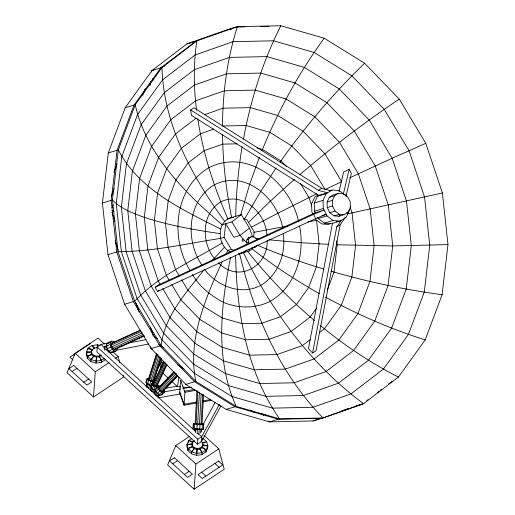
<?xml version="1.0" encoding="UTF-8"?>
<svg xmlns="http://www.w3.org/2000/svg" width="515" height="515" viewBox="0 0 515 515"><rect width="100%" height="100%" fill="white"/><g stroke="black" fill="none" stroke-linecap="round" stroke-linejoin="round"><path stroke-width="0.77" d="M235.716 216.641C236.16 193.241 238.245 169.866 242.114 146.775M194.728 423.427L193.357 423.523L193.106 428.68L196.936 429.156L203.483 429.233L203.728 424.083L202.324 423.832M193.106 428.68L193.357 423.523M194.516 428.924L194.786 423.967L193.376 423.723M194.754 430.958L194.87 428.422M201.964 424.019L195.14 423.781L196.923 390.737M195.591 432.722L195.809 428.712M196.073 423.903L197.863 391.033M196.936 429.156L197.2 424.199L194.786 423.967M197.4 428.905L197.142 433.675L198.97 433.772L199.234 429.001M197.618 424.927L199.395 392.314M199.492 424.231L201.14 394.001M199.711 429.304L199.981 424.347L203.753 424.283M200.599 432.993L200.818 428.982M201.03 424.978L202.691 394.509M201.545 432.124L201.719 428.918M201.938 424.914L203.599 394.445M202.112 429.33L202.382 424.379M203.728 424.083L203.483 429.233M105.343 359.682L101.301 362.373L96.009 363.062L90.897 361.575L87.338 358.311L86.275 354.14L86.411 352.144L88.136 348.185L92.185 345.494L97.47 344.799L100.393 345.649M87.338 358.311L87.473 356.316L86.411 352.144L91.445 351.526L92.346 349.46L94.457 348.056L97.219 347.689L97.47 344.799L97.219 347.915M88.046 349.511L88.136 348.185L92.346 349.46L92.275 350.451L88.136 348.185M91.747 353.979L91.445 351.526L91.934 354.7L93.794 356.406L96.46 357.185L99.221 356.824L101.339 355.421M90.897 361.575L91.033 359.586L93.859 355.414L96.53 356.187L99.292 355.826L100.876 354.771M96.009 363.062L96.53 356.187L96.144 361.073L91.033 359.586L87.473 356.316L91.998 353.708L93.859 355.414L93.794 356.406L91.033 359.586M108.272 342.971L101.159 344.342L97.213 346.956L96.878 351.938L197.496 444.207L201.436 441.587L221.07 405.672M101.301 362.373L101.436 360.378L99.292 355.826L99.221 356.824L101.436 360.378L104.326 358.459M184.035 405.234L184.924 392.282L180.604 380.064L179.722 393.016L184.035 405.234L196.614 403.013M191.644 438.529L188.754 440.447L187.029 444.413L186.894 446.402L187.956 450.58L191.516 453.844L196.627 455.331L201.912 454.636L205.961 451.951L207.687 447.992L207.822 445.996L206.76 441.825L203.2 438.555L202.125 439.43M187.956 450.58L188.091 448.584L187.029 444.413L192.063 443.795L192.964 441.728L194.548 440.673M188.612 442.443L188.754 440.447L192.964 441.728M192.365 446.241L192.063 443.795L192.552 446.969L194.413 448.674L197.078 449.453L199.839 449.093L201.957 447.69L202.852 445.617L202.369 442.443L200.972 441.162M191.516 453.844L191.651 451.855L194.477 447.677L197.148 448.456L199.91 448.095L202.022 446.692L202.923 444.619L207.822 445.996L206.097 449.956L205.961 451.951M196.627 455.331L197.148 448.456L196.762 453.342L191.651 451.855L188.091 448.584L192.616 445.971L194.477 447.677L194.413 448.674L191.651 451.855M197.496 444.207L197.831 439.224L97.213 346.956M201.436 441.587L201.777 436.604L219.487 404.211M201.912 454.636L202.054 452.646L199.91 448.095L199.839 449.093L202.054 452.646L206.097 449.956L202.022 446.692L201.957 447.69L206.097 449.956M123.188 375.499L123.594 377.019L93.511 396.981L95.301 371.746L75.177 353.29L98.043 338.117L104.551 344.084M203.985 435.265L218.785 448.835L224.212 469.281L194.129 489.25L195.919 464.009L175.795 445.559L189.514 436.456M160.641 368.734L161.465 358.672M355.002 406.258L362.328 404.063L321.811 418.315L313.017 420.955L269.577 421.882L226.182 409.412L185.78 384.396L151.133 348.539L124.598 304.281L107.983 254.648L102.427 203.013L108.298 152.904L125.203 107.725L151.989 70.555L186.829 43.936L195.623 41.303L237.376 26.677L280.817 25.75L324.212 38.219L364.614 63.236L399.26 99.092L425.796 143.344L442.404 192.977L447.966 244.612L442.095 294.728L425.184 339.906L398.404 377.07L363.558 403.689L323.04 417.948L279.6 418.875L236.198 406.406L195.803 381.39L161.156 345.533C164.691 315.895 186.263 292.449 203.985 269.899M321.811 418.315L278.37 419.242L234.969 406.773L194.573 381.757L159.92 345.9L133.391 301.648L116.776 252.015L111.214 200.38L117.092 150.264L133.997 105.086L160.783 67.922L195.623 41.303M161.156 345.533L134.621 301.281L118.006 251.642L112.45 200.007L118.321 149.897L135.226 104.719L162.013 67.549L196.852 40.936C193.395 63.854 193.569 87.247 196.608 110.21M104.423 349.524L104.294 346.956L107.204 345.205M117.105 348.475L116.937 349.923L115.817 351.069L112.032 352.794L110.358 352.614C107.59 350.831 105.955 347.29 106.734 344.039L107.854 342.893L111.639 341.168L113.313 341.348L114.504 342.321M115.817 351.069L114.143 350.882C111.382 349.099 109.74 345.559 110.525 342.314L111.639 341.168M230.302 251.99C216.403 245.449 216.287 218.598 233.675 217.484M234.267 250.232L231.319 249.382L224.102 237.344L225.699 223.716L233.829 237.28L239.984 235.432L249.46 228.19L241.329 214.626L227.012 218.927M256.663 239.179L254.738 237.19L252.331 236.501L248.327 237.821L246.84 239.881L246.511 242.662L246.968 244.039M248.732 243.511L248.269 242.134L248.597 239.353L250.084 237.293L252.331 236.501M253.58 237.203L254.198 231.905L246.981 219.866L243.292 218.804M267.214 240.421C268.006 267.137 237.821 283.218 218.405 262.792M336.778 240.885L337.203 244.792L334.003 272.1L327.302 290.003M149.994 85.381L150.515 81.479M180.598 386.9L177.475 386.662L178.911 377.231M156.212 392.43L154.545 394.168L154.223 392.23L155.871 390.512M164.105 389.713L164.568 390.846L164.349 392.095L161.877 394.67L160.796 395.14C158.163 394.715 155.987 392.585 155.215 390.074L155.433 388.825M164.349 392.095L163.268 392.559C160.641 392.14 158.459 390.003 157.687 387.492L157.905 386.244L158.987 385.78L160.648 386.224M158.865 393.801L156.663 396.093L158.472 396.08L158.614 395.263L157.236 396.46M161.877 394.67L162.096 393.428M332.529 222.963L308.459 348.578L312.579 353.02L316.017 350.799L340.151 224.862L344.728 218.257M312.579 353.02L336.739 226.935L341.323 220.33M243.466 139.166C250.644 99.897 262.785 61.414 280.817 25.75M230.591 257.365C220.658 306.122 215.006 359.747 236.198 406.406M339.05 191.58L343.595 172.113L349.176 169.223L351.327 173.465L346.029 196.151M343.331 194.232L349.176 169.223M240.724 214.858L249.717 184.042L259.38 157.333M161.781 366.448L163.319 361.073M237.376 26.677C227.096 58.729 222.815 92.443 222.441 126.027L246.112 125.518L269.763 132.316L291.78 145.951L310.661 165.489L325.12 189.604L341.612 181.666L324.907 153.798L303.09 131.222L277.656 115.469L250.329 107.622L222.976 108.202L204.21 114.806M149.356 378.345L147 378.712L145.803 382.458L147.599 384.139L151.751 385.452M146.196 383.231L147.393 379.478L147 378.712M146.099 386.411L147.078 383.36M148.288 379.549L156.56 353.631M147.58 383.102L146.363 386.913L148.629 388.053L158.89 355.865M148.552 380.051L156.785 354.12M147.599 384.139L148.796 380.392L147.393 379.478M147.284 387.512L148.507 383.681M149.485 380.617L157.796 354.565M150.026 388.374L150.998 385.329M152.215 381.518L159.991 357.127M151.989 384.699L152.949 381.699L154.59 381.744M153.29 381.551L160.828 357.919M153.766 381.274L161.06 358.408M113.969 172.158L117.072 163.879M142.7 95.391L145.23 88.619M151.429 72.061L151.989 70.555L153.502 70.027M111.375 196.067L114.182 188.567M112.032 207.854L113.158 204.854M261.89 150.856L262.45 149.421C278.596 110.113 299.054 72.506 324.212 38.219M75.177 353.29L67.034 372.699L93.511 396.981M175.795 445.559L167.652 464.968L194.129 489.25M86.275 354.14L86.848 352.814M154.32 334.003L153.38 336.153L150.329 327.038M157.204 383.952L158.433 385.793L158.002 386.617L156.817 386.945L155.472 389.816L153.85 389.552L152.228 388.767L150.599 386.572L152.369 382.87L153.56 382.542M151.365 385.02L152.369 382.87M151.037 387.679L152.376 384.808L151.938 383.701M151.468 387.428L150.451 389.604L150.74 390.338L151.758 388.162M152.826 384.531L163.661 361.33M153.11 385.259L163.95 362.058M152.228 388.767L153.567 385.896L152.376 384.808M152.543 388.883L151.526 391.059L152.595 391.574L153.612 389.398M153.895 385.98L165.07 362.051M154.97 386.495L165.804 363.294M153.85 389.552L155.189 386.681L156.817 386.945M153.67 391.748L154.68 389.572M156.039 386.668L166.538 364.195M156.817 386.456L166.982 364.704M314.523 211.343L314.24 203.007L317.485 196.221L319.448 195.024M349.157 209.232L349.209 210.719L345.964 217.504L340.087 221.083L333.141 220.497L326.999 215.907L323.298 208.536L323.034 200.367L326.278 193.582L332.156 190.003L339.102 190.589L345.243 195.179M327.102 201.977L329.336 197.297L333.385 194.831L338.664 193.247L343.447 193.646L347.683 196.814L350.239 201.893L350.419 207.526L348.185 212.206L344.129 214.671L338.857 216.255L334.068 215.856L329.832 212.689L327.283 207.609L327.102 201.977L332.375 200.393L334.608 195.713L338.664 193.247M222.274 261.543C205.369 298.552 187.325 339.881 195.803 381.39M226.072 253.908L227.804 250.438M156.766 370.755L161.536 361.53M150.599 386.572L151.03 385.741M203.464 423.839L215.038 402.659M244.226 219.564L260.925 190.981L276.014 168.064M280.044 162.173L280.939 160.867C305.768 125.853 333.72 93.041 364.614 63.236M255.775 246.782L251.764 248.101L255.775 246.782L256.888 245.237M316.577 308.112L310.191 316.976L291.207 331.48L269.126 339.25L245.449 339.752L221.798 332.96L199.788 319.326L180.907 299.788L171.817 284.628M134.621 301.281C158.678 275.609 192.353 260.918 222.126 243.009M202.279 439.617L203.2 438.555M212.09 260.667L224.585 247.11M156.425 387.795L157.905 386.244M155.215 390.074L157.687 387.492M158.62 387.647L174.019 371.598M159.882 386.765L167.581 378.744M169.783 376.452L172.531 373.587M154.082 393.048L155.749 391.31M158.53 388.413L174.102 372.19M155.916 391.767L158.395 389.192M158.993 389.533L175.119 372.725M155.491 395.282L157.687 392.99M159.888 390.698L176.381 373.51M157.358 393.46L159.83 390.885M161.613 390.937L177.012 374.894M159.141 394.696L161.613 392.115M167.961 385.523L170.71 382.658M157.757 396.389L159.405 394.67M162.154 391.806L177.553 375.763M158.472 396.08L159.566 394.934M162.869 391.497L177.714 376.027M160.796 395.14L163.268 392.559M248.333 222.596L270.536 200.927L294.471 179.336M299.814 174.714C331.409 147.548 364.672 122.325 399.26 99.092M155.144 287.338L157.436 285.439L315.283 212.727L324.077 210.088L313.584 214.356L155.144 287.338L157.474 291.529L315.727 218.624L326.22 214.356L321.824 215.676M157.474 291.529L159.187 290.1M196.209 118.141L175.518 133.939L158.652 157.345L148.011 185.793L144.309 217.343L147.811 249.859L158.272 281.113L160.313 284.512M221.984 224.83L231.853 221.868L241.329 214.626M246.917 249.878L243.125 252.775L241.644 252.35M239.411 253.889L249.279 250.934L254.017 247.309M310.577 339.372L302.427 345.597L276.916 354.571L249.563 355.157L222.235 347.303L196.794 331.551L174.978 308.974L162.753 288.587M319.351 332.664L324.366 328.834L341.233 305.434L351.88 276.986L355.575 245.43L352.073 212.92L350.033 206.824M366.764 400.67L368.032 399.704M377.534 392.443L378.802 391.477M380.07 390.505L381.332 389.54M388.304 384.216L392.102 381.312M190.627 109.953L318.367 190.338L327.514 192.829L318.721 195.468L191.458 115.379L190.627 109.953L193.891 107.783L321.772 188.265L330.92 190.756M90.331 343.537L69.879 357.114L73.053 360.03M72.119 371.534L76.935 368.341M95.301 371.746L109.019 362.637M115.553 358.305L118.167 356.567L113.429 352.228M83.771 382.214L88.58 379.021M197.831 439.224L201.777 436.604L198.056 433.727M172.737 463.803L177.553 460.603M195.919 464.009L218.785 448.835M184.389 474.482L189.198 471.289M318.367 190.338L321.772 188.265M318.116 195.024L314.845 197.013L311.607 203.792L311.871 211.968L312.882 213.976M338.857 216.255L340.203 215.431M330.617 223.317L328.654 224.508L321.714 223.928L315.573 219.332M336.739 226.935L340.151 224.862M251.249 227.231L277.9 213.21L316.68 193.743M349.614 177.887L392.14 158.234L425.796 143.344M106.734 344.039L110.525 342.314M111.562 343.215L140.582 329.967M104.294 346.956L107.204 345.623M111.562 343.634L140.627 330.36M106.476 346.209L110.268 344.477M104.127 348.378L107.03 347.052M110.667 345.391L141.187 331.454M107.152 348.81L110.937 347.078M104.571 350.097L107.468 348.771M111.826 346.782L142.294 332.87M106.953 350.979L108.408 350.316M112.759 348.327L143.228 334.415M108.568 351.159L112.354 349.428M108.131 351.938L109.586 351.275M113.937 349.292L143.685 335.703M120.13 346.666L122.306 345.674M125.93 344.014L127.385 343.351M130.282 342.024L134.64 340.042M138.265 338.381L139.72 337.718M141.895 336.726L143.344 336.063M115.038 349.408L144.058 336.153M110.358 352.614L114.143 350.882M87.473 356.316L91.934 354.7M188.091 448.584L192.552 446.969M186.829 43.936L227.353 29.683L236.14 27.044L244.992 26.857M161.073 67.362L164.851 66.029M213.609 129.13L200.361 133.797L181.37 148.301L166.776 168.553L157.564 193.177L154.358 220.484L157.39 248.623L166.442 275.667L169.338 280.495M238.265 253.863L243.363 252.511C271.418 310.938 311.099 364.961 363.558 403.689M277.147 419.216L279.413 418.418M313.017 420.955L320.523 418.315M341.535 410.919L348.288 408.543M151.989 70.555L160.783 67.922M125.203 107.725L133.997 105.086M108.298 152.904L117.092 150.264M102.427 203.013L111.214 200.38M107.983 254.648L116.776 252.015M329.227 190.878L332.156 190.003M317.485 196.221L326.278 193.582M329.336 197.297L334.608 195.713M314.24 203.007L323.034 200.367M220.388 238.458L224.102 237.344M323.298 208.536L314.511 211.176L315.283 212.727M327.283 207.609L332.555 206.026L332.375 200.393M329.832 212.689L335.104 211.105L339.34 214.272L344.129 214.671M243.711 239.205L242.172 239.662L242.282 241.245L244.593 240.557M248.327 237.821L250.084 237.293M246.84 239.881L248.597 239.353M317.691 217.51L318.206 218.547L326.999 215.907M334.068 215.856L339.34 214.272M248.269 242.134L246.511 242.662L239.984 235.432L231.853 221.868M346.679 212.656L348.185 212.206M227.604 250.496L231.319 249.382M318.206 218.547L324.353 223.137L333.141 220.497M344.503 217.942L345.964 217.504M336.192 221.868L338.394 221.205M340.087 221.083L331.293 223.716L324.353 223.137M124.598 304.281L133.391 301.648M159.92 345.9L151.133 348.539L150.625 347.013L151.133 348.539L152.492 349.382M185.78 384.396L194.573 381.757M226.182 409.412L234.969 406.773M278.37 419.242L269.577 421.882L268.218 421.038M442.404 192.977L347.406 213.892M307.925 221.978L316.551 220.253L319.094 243.885L316.403 266.822L308.665 287.499L296.408 304.513L280.463 316.693L261.916 323.22L242.031 323.645L222.165 317.935L203.676 306.489L187.821 290.074L181.744 279.948M253.798 232.381L287.087 226.085M113.802 341.902L116.171 341.445M143.028 336.269L144.606 335.967M128.615 342.964L145.932 339.623M108.594 351.739L110.165 351.436M116.467 350.219L148.738 344.001M163.796 391.934L180.385 389.005M182.754 388.587L189.868 387.332M184.479 391.194L194.638 389.398M184.924 392.282L195.925 390.338M157.925 397.895L180.836 393.846M196.679 402.015L184.106 404.236L179.786 392.018M202.968 400.908L210.828 399.518M202.897 401.906L211.543 400.38M220.581 238.4C186.578 243.601 152.549 251.764 118.006 251.642M165.27 388.271L177.051 386.244M96.144 361.073L101.436 360.378M196.762 453.342L202.054 452.646M447.966 244.612L392.726 245.913L337.203 244.792M260.275 26.529L269.126 26.342M227.353 29.683L231.377 29.593M237.022 143.833L222.705 144.136L204.159 150.663L188.213 162.843L175.95 179.857L168.212 200.535L165.527 223.471L168.07 247.103L175.673 269.821L179.317 275.898M196.035 423.588L197.612 423.607M328.538 244.355L301.346 242.72L268.901 239.803M197.2 424.199L199.981 424.347M199.228 429.15L194.87 428.738M86.411 352.144L91.38 352.524M182.934 387.08L191.503 387.731M187.029 444.413L191.998 444.793M202.852 445.617L207.822 445.996M255.801 238.291L259.637 238.741M442.095 294.728C404.526 289.668 367.337 281.782 330.939 271.18M220.066 233.61C194.496 229.935 168.907 225.428 144.309 217.343C132.986 213.191 120.986 208.923 112.45 200.007M152.949 381.699L148.796 380.392M257.101 147.882L262.45 149.421L280.939 160.867L286.411 166.525M324.057 269.12C301.41 262.335 279.085 254.442 257.32 245.204M425.184 339.906C390.627 329.008 357.262 314.459 325.474 297.084M220.613 228.963C182.445 209.83 138.812 189.649 118.321 149.897M153.567 385.896L155.189 386.681M111.916 210.455L114.085 211.498M398.404 377.07C370.697 362.908 344.657 345.546 320.671 325.738M188.754 440.447L192.893 442.72M319.416 293.647C295.732 280.34 273.014 265.296 251.629 248.539M154.062 336.578L157.481 338.696M158.614 344.638L163.403 347.606M177.681 364.974L183.804 368.772M250.515 410.075L254.603 412.605M153.509 379.652L154.912 380.566M113.455 218.006L114.684 218.959M314.504 320.581C289.945 299.814 267.543 276.504 247.599 251.269M222.184 224.772C184.801 192.565 146.312 154.603 135.226 104.719M162.804 373.208L168.083 378.049M171.611 381.28L177.475 386.662M106.573 349.833L195.694 431.557M214.877 463.455L219.113 467.337M73.49 354.719L74.546 355.691M201.642 472.236L205.878 476.124M215.193 259.47C201.198 243.273 201.024 213.699 220.742 201.88C242.784 190.827 266.429 213.686 266.879 235.658M204.474 269.306C217.06 286.186 240.994 295.835 260.635 285.445C278.306 275.087 286.353 253.058 283.192 233.347M261.298 413.101L263.506 415.438M323.04 417.948C279.342 373.298 253.901 313.905 239.604 253.831M101.159 344.342L104.21 347.664M94.457 348.056L92.185 345.494L94.026 348.455M224.669 221.321C191.947 176.439 163.422 124.353 162.013 67.549M279.6 418.875C246.543 371.508 236.758 312.129 235.619 255.485M265.045 414.478L265.869 415.824M300.445 183.359L308.942 197.535L311.73 205.865M202.015 265.212C185.001 240.827 187.145 200.998 214.375 184.795C244.747 169.274 276.774 197.457 282.51 226.98M189.99 270.388C169.937 238.239 174.199 188.207 208.839 167.69C248.571 147.651 290.074 182.78 298.533 221.418M192.43 274.463C199.382 286.81 211.053 295.681 223.336 302.324C238.426 308.601 255.524 308.73 270.253 301.32C295.861 286.437 305.228 253.953 299.55 226.079M332.555 206.026L335.104 211.105M313.584 214.356L315.727 218.624M227.9 218.849C213.783 186.906 203.09 153.322 197.734 118.765M249.46 228.19L252.711 236.984M345.951 194.625L346.46 196.151M111.955 212.38L115.006 221.495M115.141 240.672L117.426 247.503M136.488 304.455L139.031 312.045M115.688 242.636L118.238 250.251M135.831 302.826L138.381 310.442M118.167 356.567L119.77 362.624M207.333 446.602L207.687 447.992M231.66 217.53C226.169 190.267 222.795 162.515 222.564 134.685M152.678 78.563L152.884 80.964M249.163 249.376L249.279 250.934M115.843 348.623A3.547 1.938 65.5 0 1 112.309 347.574A3.547 1.938 65.5 0 1 112.354 342.855M153.631 380.379A2.871 0.805 17.7 0 1 151.655 380.997A2.871 0.805 17.7 0 1 148.417 379.156M157.036 384.705A2.298 1.191 25 0 1 155.189 386.018A2.298 1.191 25 0 1 153.328 383.508M163.255 391.097A2.871 1.41 43.8 0 1 159.753 389.758A2.871 1.41 43.8 0 1 159.721 386.939M202.369 442.443L202.298 443.441L206.76 441.825L202.369 442.443M121.733 156.811L116.248 203.637L121.437 251.88L136.964 298.262L161.755 339.61L194.129 373.111L231.879 396.486L272.429 408.138L313.017 407.275L350.882 393.949L383.437 369.081L408.466 334.351L424.257 292.14L429.748 245.314L424.553 197.065L409.032 150.689L384.235 109.341L351.861 75.834L314.118 52.459L273.562 40.807L232.973 41.676L195.114 54.996L162.56 79.87L137.531 114.594L121.733 156.811M126.439 163.892L121.36 207.204L126.162 251.822L140.518 294.715L163.448 332.954L193.389 363.938L228.306 385.555L265.804 396.331L303.348 395.533L338.361 383.212L368.47 360.21L391.619 328.094L406.226 289.05L411.298 245.745L406.496 201.127L392.14 158.234L369.21 119.995L339.269 89.005L304.359 67.388L266.854 56.611L229.317 57.416L194.303 69.737L164.195 92.739L141.046 124.855L126.439 163.892M132.407 171.109L127.765 210.686L132.155 251.462L145.275 290.66L166.229 325.602L193.589 353.921L225.493 373.671L259.766 383.521L294.071 382.793L326.072 371.534L353.58 350.509L374.733 321.16L388.085 285.484L392.726 245.913L388.336 205.137L375.216 165.939L354.262 130.99L326.903 102.678L294.998 82.921L260.725 73.079L226.42 73.806L194.425 85.065L166.911 106.084L145.758 135.432L132.407 171.109M139.61 178.422L135.432 214.073L139.385 250.805L151.204 286.115L170.079 317.594L194.728 343.106L223.471 360.899L254.339 369.77L285.246 369.113L314.073 358.968L338.857 340.035L357.912 313.596L369.937 281.454L374.115 245.803L370.163 209.071L358.343 173.761L339.469 142.282L314.82 116.776L286.076 98.977L255.208 90.106L224.302 90.769L195.475 100.908L170.69 119.847L151.635 146.286L139.61 178.422M73.754 365.425L68.939 368.618L86.945 385.13L91.76 381.937L73.754 365.425M174.373 457.693L169.557 460.886L187.563 477.399L192.378 474.206L174.373 457.693M218.489 461.054L198.03 474.637L202.273 478.519L222.725 464.942L218.489 461.054"/></g></svg>
